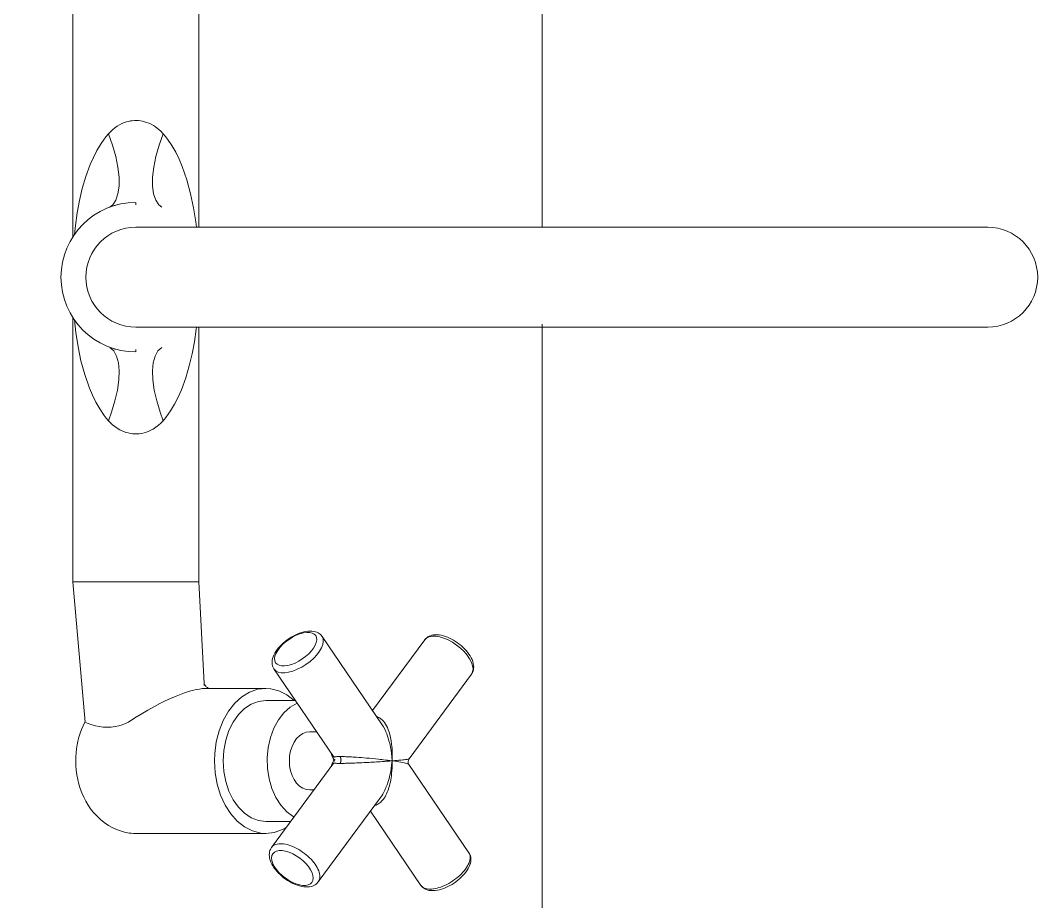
# Model space of a CAD drawing. Header units: inches. Extents: x 2 to 116, y 2 to 108.
# Drawn here: x 33.4163 to 33.6265, y 44.7375 to 44.9198 of the extents above; entities that cross this region are included whole.
import ezdxf

# ---------------------------------------------------------------- set-up
doc = ezdxf.new("R2010")
doc.units = ezdxf.units.IN
doc.header["$MEASUREMENT"] = 0
doc.layers.add('14 LOUÇAS - METAIS - BANCADAS', color=252, linetype='Continuous', lineweight=9)
doc.layers.add('PLANTA TUGS_TUES', color=7, linetype='Continuous')

# ---------------------------------------------------------------- blocks, each defined once
blk = doc.blocks.new('CUBA COZ. 02')
at = {"layer": '14 LOUÇAS - METAIS - BANCADAS', "ltscale": 3.5}
for p, q in [((-0.01033, 0.21245), (-0.01033, 0.03645)), ((0.01032, 0.03645), (0.01032, 0.21245)), ((-0.19532, 0.12042), (-0.01033, 0.12042)), ((0.00968, 0.12042), (0.19468, 0.12042)), ((0.07754, 0.105), (0.07791, 0.10527)), ((0.07791, 0.10527), (0.07829, 0.10552)), ((0.07814, 0.10491), (0.07889, 0.10542)), ((0.07829, 0.10552), (0.07868, 0.10574)), ((0.07868, 0.10574), (0.07907, 0.10592)), ((0.07889, 0.10542), (0.07964, 0.1058)), ((0.07907, 0.10592), (0.07947, 0.10607)), ((0.07947, 0.10607), (0.07987, 0.10618)), ((0.07964, 0.1058), (0.08035, 0.10604)), ((0.07987, 0.10618), (0.08026, 0.10624)), ((0.08026, 0.10624), (0.08059, 0.10626)), ((0.08035, 0.10604), (0.081, 0.10612)), ((0.08059, 0.10626), (0.0809, 0.10624)), ((0.0809, 0.10624), (0.08118, 0.1062)), ((0.081, 0.10612), (0.08158, 0.10604)), ((0.08118, 0.1062), (0.08144, 0.10612)), ((0.08144, 0.10612), (0.08171, 0.10602)), ((0.08158, 0.10604), (0.08207, 0.1058)), ((0.08171, 0.10602), (0.08195, 0.10589)), ((0.08195, 0.10589), (0.08204, 0.10583)), ((0.08204, 0.10583), (0.0821, 0.10579)), ((0.08207, 0.1058), (0.0821, 0.10579)), ((0.0821, 0.10579), (0.09958, 0.0929)), ((0.10073, 0.09288), (0.119, 0.10528)), ((0.119, 0.10528), (0.11906, 0.10532)), ((0.119, 0.10528), (0.11902, 0.10529)), ((0.11902, 0.10529), (0.11922, 0.1054)), ((0.11906, 0.10532), (0.11918, 0.10539)), ((0.11918, 0.10539), (0.11941, 0.10549)), ((0.11922, 0.1054), (0.11944, 0.10548)), ((0.11941, 0.10549), (0.11965, 0.10558)), ((0.11944, 0.10548), (0.11968, 0.10553)), ((0.11965, 0.10558), (0.1199, 0.10564)), ((0.11968, 0.10553), (0.11994, 0.10555)), ((0.1199, 0.10564), (0.12018, 0.10567)), ((0.11994, 0.10555), (0.12021, 0.10553)), ((0.12018, 0.10567), (0.12047, 0.10567)), ((0.12021, 0.10553), (0.1205, 0.10548)), ((0.12047, 0.10567), (0.12079, 0.10564)), ((0.1205, 0.10548), (0.12079, 0.1054)), ((0.12079, 0.10564), (0.12112, 0.10557)), ((0.12079, 0.1054), (0.1211, 0.10529)), ((0.1211, 0.10529), (0.12141, 0.10515)), ((0.12112, 0.10557), (0.12148, 0.10547)), ((0.12141, 0.10515), (0.12173, 0.10497)), ((0.12148, 0.10547), (0.12185, 0.10532)), ((0.12185, 0.10532), (0.12223, 0.10512)), ((0.12223, 0.10512), (0.12261, 0.1049)), ((0.07556, 0.1029), (0.07585, 0.10329)), ((0.07585, 0.10329), (0.07616, 0.10367)), ((0.07604, 0.10272), (0.07669, 0.10354)), ((0.07616, 0.10367), (0.07649, 0.10403)), ((0.07649, 0.10403), (0.07682, 0.10438)), ((0.07669, 0.10354), (0.0774, 0.10427)), ((0.07682, 0.10438), (0.07718, 0.1047)), ((0.07718, 0.1047), (0.07754, 0.105)), ((0.0774, 0.10427), (0.07814, 0.10491)), ((0.12173, 0.10497), (0.12206, 0.10477)), ((0.12206, 0.10477), (0.12238, 0.10455)), ((0.12238, 0.10455), (0.12271, 0.10429)), ((0.12261, 0.1049), (0.12299, 0.10464)), ((0.12271, 0.10429), (0.12303, 0.10401)), ((0.12299, 0.10464), (0.12335, 0.10435)), ((0.12303, 0.10401), (0.12335, 0.10371)), ((0.12335, 0.10435), (0.1237, 0.10404)), ((0.12335, 0.10371), (0.12367, 0.10339)), ((0.12367, 0.10339), (0.12397, 0.10305)), ((0.1237, 0.10404), (0.12405, 0.1037)), ((0.12397, 0.10305), (0.12427, 0.10269)), ((0.12405, 0.1037), (0.12437, 0.10335)), ((0.12437, 0.10335), (0.12469, 0.10298)), ((0.07444, 0.10088), (0.07462, 0.10129)), ((0.07462, 0.10129), (0.07467, 0.10139)), ((0.07462, 0.10011), (0.07498, 0.10096)), ((0.07467, 0.10139), (0.0748, 0.10165)), ((0.0748, 0.10165), (0.07503, 0.10207)), ((0.07498, 0.10096), (0.07546, 0.10185)), ((0.07503, 0.10207), (0.07529, 0.10249)), ((0.07529, 0.10249), (0.07556, 0.1029)), ((0.07546, 0.10185), (0.07604, 0.10272)), ((0.12427, 0.10269), (0.12455, 0.10232)), ((0.12455, 0.10232), (0.12482, 0.10193)), ((0.12469, 0.10298), (0.12498, 0.10259)), ((0.12482, 0.10193), (0.12508, 0.10153)), ((0.12498, 0.10259), (0.12526, 0.10219)), ((0.12508, 0.10153), (0.12532, 0.10113)), ((0.12526, 0.10219), (0.12553, 0.10178)), ((0.12532, 0.10113), (0.12554, 0.10072)), ((0.12553, 0.10178), (0.12577, 0.10136)), ((0.12577, 0.10136), (0.12599, 0.10093)), ((0.12599, 0.10093), (0.12619, 0.1005)), ((0.07393, 0.0987), (0.07397, 0.09912)), ((0.07397, 0.09912), (0.07404, 0.09955)), ((0.07404, 0.09955), (0.07414, 0.09999)), ((0.07414, 0.09999), (0.07428, 0.10043)), ((0.07423, 0.09842), (0.07436, 0.09924)), ((0.07428, 0.10043), (0.07444, 0.10088)), ((0.07436, 0.09924), (0.07462, 0.10011)), ((0.12554, 0.10072), (0.12574, 0.10031)), ((0.12574, 0.10031), (0.12592, 0.0999)), ((0.12592, 0.0999), (0.12608, 0.09949)), ((0.12608, 0.09949), (0.12621, 0.09909)), ((0.12619, 0.1005), (0.12637, 0.10006)), ((0.12621, 0.09909), (0.12632, 0.0987)), ((0.12637, 0.10006), (0.12652, 0.09963)), ((0.12652, 0.09963), (0.12664, 0.09919)), ((0.12664, 0.09919), (0.12674, 0.09875)), ((0.07394, 0.09831), (0.07393, 0.0987)), ((0.07397, 0.09794), (0.07394, 0.09831)), ((0.07403, 0.09761), (0.07397, 0.09794)), ((0.07412, 0.09731), (0.07403, 0.09761)), ((0.07424, 0.09703), (0.07412, 0.09731)), ((0.07422, 0.09768), (0.07423, 0.09842)), ((0.07435, 0.09704), (0.07422, 0.09768)), ((0.07437, 0.09679), (0.07424, 0.09703)), ((0.07461, 0.09651), (0.07435, 0.09704)), ((0.07453, 0.09657), (0.07437, 0.09679)), ((0.12632, 0.0987), (0.12641, 0.09831)), ((0.12641, 0.09831), (0.12647, 0.09794)), ((0.12647, 0.09794), (0.12651, 0.09758)), ((0.12651, 0.09692), (0.12647, 0.09661)), ((0.12651, 0.09758), (0.12652, 0.09724)), ((0.12652, 0.09724), (0.12651, 0.09692)), ((0.1267, 0.09675), (0.1266, 0.09645)), ((0.12678, 0.09708), (0.1267, 0.09675)), ((0.12674, 0.09875), (0.1268, 0.09832)), ((0.12682, 0.09747), (0.12678, 0.09708)), ((0.1268, 0.09832), (0.12683, 0.09789)), ((0.12683, 0.09789), (0.12682, 0.09747)), ((0.0747, 0.09637), (0.07453, 0.09657)), ((0.07498, 0.09613), (0.07461, 0.09651)), ((0.0749, 0.09619), (0.0747, 0.09637)), ((0.07498, 0.09613), (0.0749, 0.09619)), ((0.08961, 0.08534), (0.07498, 0.09613)), ((0.12574, 0.09535), (0.11039, 0.08493)), ((0.1259, 0.09548), (0.12574, 0.09535)), ((0.12579, 0.09539), (0.12574, 0.09535)), ((0.126, 0.09555), (0.12579, 0.09539)), ((0.12606, 0.09565), (0.1259, 0.09548)), ((0.12619, 0.09575), (0.126, 0.09555)), ((0.1262, 0.09585), (0.12606, 0.09565)), ((0.12634, 0.09596), (0.12619, 0.09575)), ((0.12632, 0.09608), (0.1262, 0.09585)), ((0.12641, 0.09633), (0.12632, 0.09608)), ((0.12648, 0.09619), (0.12634, 0.09596)), ((0.12647, 0.09661), (0.12641, 0.09633)), ((0.1266, 0.09645), (0.12648, 0.09619)), ((0.09958, 0.0929), (0.0996, 0.09286)), ((0.0996, 0.09286), (0.09963, 0.09277)), ((0.09963, 0.09277), (0.09966, 0.09262)), ((0.09966, 0.09262), (0.09968, 0.09249)), ((0.09968, 0.09249), (0.09971, 0.09233)), ((0.10058, 0.09258), (0.10053, 0.0924)), ((0.10062, 0.0927), (0.10058, 0.09258)), ((0.10066, 0.09279), (0.10062, 0.0927)), ((0.1007, 0.09285), (0.10066, 0.09279)), ((0.10073, 0.09288), (0.1007, 0.09285)), ((0.09971, 0.09233), (0.09973, 0.09214)), ((0.09973, 0.09214), (0.09976, 0.09191)), ((0.09976, 0.09191), (0.0998, 0.09161)), ((0.0998, 0.09161), (0.09984, 0.09124)), ((0.09984, 0.09124), (0.09988, 0.09081)), ((0.09988, 0.09081), (0.09991, 0.09045)), ((0.09991, 0.09045), (0.09995, 0.08998)), ((0.10016, 0.09045), (0.10009, 0.08998)), ((0.10021, 0.09078), (0.10016, 0.09045)), ((0.10028, 0.09121), (0.10021, 0.09078)), ((0.10035, 0.09157), (0.10028, 0.09121)), ((0.10041, 0.09187), (0.10035, 0.09157)), ((0.10047, 0.09216), (0.10041, 0.09187)), ((0.10053, 0.0924), (0.10047, 0.09216)), ((0.09312, 0.08842), (0.09273, 0.08823)), ((0.09355, 0.0886), (0.09312, 0.08842)), ((0.09403, 0.08877), (0.09355, 0.0886)), ((0.09402, 0.08812), (0.09442, 0.08829)), ((0.09457, 0.08893), (0.09403, 0.08877)), ((0.09442, 0.08829), (0.09486, 0.08845)), ((0.09517, 0.08908), (0.09457, 0.08893)), ((0.09486, 0.08845), (0.09532, 0.08861)), ((0.09582, 0.0892), (0.09517, 0.08908)), ((0.09532, 0.08861), (0.09582, 0.08875)), ((0.09652, 0.0893), (0.09582, 0.0892)), ((0.09582, 0.08875), (0.09643, 0.08891)), ((0.09643, 0.08891), (0.09711, 0.08905)), ((0.09696, 0.08935), (0.09652, 0.0893)), ((0.09744, 0.08939), (0.09696, 0.08935)), ((0.09711, 0.08905), (0.09785, 0.08918)), ((0.09796, 0.08942), (0.09744, 0.08939)), ((0.09785, 0.08918), (0.09843, 0.08926)), ((0.09841, 0.08943), (0.09796, 0.08942)), ((0.09885, 0.08943), (0.09841, 0.08943)), ((0.09843, 0.08926), (0.09914, 0.08933)), ((0.09938, 0.08941), (0.09885, 0.08943)), ((0.09914, 0.08933), (0.1, 0.08938)), ((0.1, 0.08938), (0.09938, 0.08941)), ((0.09988, 0.08846), (0.09983, 0.08803)), ((0.09994, 0.08891), (0.09988, 0.08846)), ((0.1, 0.08938), (0.09994, 0.08891)), ((0.09995, 0.08998), (0.1, 0.08938)), ((0.10009, 0.08998), (0.1, 0.08938)), ((0.10076, 0.0894), (0.1, 0.08938)), ((0.1009, 0.0893), (0.1, 0.08938)), ((0.10004, 0.08883), (0.1, 0.08938)), ((0.10008, 0.08831), (0.10004, 0.08883)), ((0.10011, 0.08782), (0.10008, 0.08831)), ((0.10144, 0.08938), (0.10076, 0.0894)), ((0.10163, 0.0892), (0.1009, 0.0893)), ((0.10206, 0.08935), (0.10144, 0.08938)), ((0.10219, 0.08911), (0.10163, 0.0892)), ((0.1026, 0.08931), (0.10206, 0.08935)), ((0.10295, 0.08895), (0.10219, 0.08911)), ((0.10308, 0.08926), (0.1026, 0.08931)), ((0.10364, 0.08878), (0.10295, 0.08895)), ((0.10349, 0.0892), (0.10308, 0.08926)), ((0.10394, 0.08913), (0.10349, 0.0892)), ((0.10426, 0.0886), (0.10364, 0.08878)), ((0.10437, 0.08905), (0.10394, 0.08913)), ((0.10492, 0.08838), (0.10426, 0.0886)), ((0.10477, 0.08896), (0.10437, 0.08905)), ((0.10516, 0.08886), (0.10477, 0.08896)), ((0.10553, 0.08814), (0.10492, 0.08838)), ((0.10552, 0.08875), (0.10516, 0.08886)), ((0.10586, 0.08864), (0.10552, 0.08875)), ((0.10618, 0.08853), (0.10586, 0.08864)), ((0.10647, 0.08841), (0.10618, 0.08853)), ((0.10681, 0.08826), (0.10647, 0.08841)), ((0.07426, 0.07493), (0.09254, 0.08732)), ((0.09092, 0.08638), (0.09087, 0.08619)), ((0.091, 0.08658), (0.09092, 0.08638)), ((0.0911, 0.08678), (0.091, 0.08658)), ((0.09122, 0.08698), (0.0911, 0.08678)), ((0.09137, 0.08717), (0.09122, 0.08698)), ((0.09154, 0.08736), (0.09137, 0.08717)), ((0.09178, 0.08759), (0.09154, 0.08736)), ((0.09206, 0.08781), (0.09178, 0.08759)), ((0.09238, 0.08803), (0.09206, 0.08781)), ((0.09273, 0.08823), (0.09238, 0.08803)), ((0.09254, 0.08732), (0.09297, 0.0876)), ((0.09297, 0.0876), (0.09347, 0.08787)), ((0.09347, 0.08787), (0.09402, 0.08812)), ((0.09966, 0.08661), (0.09959, 0.08596)), ((0.09969, 0.08691), (0.09966, 0.08661)), ((0.09973, 0.08725), (0.09969, 0.08691)), ((0.09978, 0.08762), (0.09973, 0.08725)), ((0.09983, 0.08803), (0.09978, 0.08762)), ((0.10014, 0.08737), (0.10011, 0.08782)), ((0.10017, 0.08696), (0.10014, 0.08737)), ((0.1002, 0.0866), (0.10017, 0.08696)), ((0.10022, 0.08619), (0.1002, 0.0866)), ((0.10024, 0.08579), (0.10022, 0.08619)), ((0.10608, 0.0879), (0.10553, 0.08814)), ((0.10649, 0.08769), (0.10608, 0.0879)), ((0.10687, 0.08747), (0.10649, 0.08769)), ((0.10712, 0.08811), (0.10681, 0.08826)), ((0.10722, 0.08725), (0.10687, 0.08747)), ((0.10741, 0.08795), (0.10712, 0.08811)), ((0.10754, 0.08703), (0.10722, 0.08725)), ((0.10768, 0.08778), (0.10741, 0.08795)), ((0.10754, 0.08703), (0.12502, 0.07415)), ((0.10793, 0.0876), (0.10768, 0.08778)), ((0.10815, 0.08743), (0.10793, 0.0876)), ((0.10836, 0.08724), (0.10815, 0.08743)), ((0.10854, 0.08706), (0.10836, 0.08724)), ((0.1087, 0.08687), (0.10854, 0.08706)), ((0.10883, 0.08668), (0.1087, 0.08687)), ((0.10895, 0.08648), (0.10883, 0.08668)), ((0.10904, 0.08629), (0.10895, 0.08648)), ((0.10912, 0.08609), (0.10904, 0.08629)), ((0.09942, 0.08414), (0.09937, 0.08359)), ((0.09947, 0.08472), (0.09942, 0.08414)), ((0.09953, 0.08533), (0.09947, 0.08472)), ((0.09959, 0.08596), (0.09953, 0.08533)), ((0.10027, 0.08539), (0.10024, 0.08579)), ((0.10029, 0.08501), (0.10027, 0.08539)), ((0.10031, 0.08463), (0.10029, 0.08501)), ((0.10033, 0.08427), (0.10031, 0.08463)), ((0.10035, 0.08392), (0.10033, 0.08427)), ((0.10917, 0.0859), (0.10912, 0.08609)), ((0.10918, 0.08583), (0.10917, 0.0859)), ((0.09925, 0.08206), (0.09923, 0.08171)), ((0.09929, 0.08256), (0.09925, 0.08206)), ((0.09933, 0.08307), (0.09929, 0.08256)), ((0.09937, 0.08359), (0.09933, 0.08307)), ((0.10036, 0.08358), (0.10035, 0.08392)), ((0.10038, 0.08318), (0.10036, 0.08358)), ((0.1004, 0.08279), (0.10038, 0.08318)), ((0.10041, 0.08241), (0.1004, 0.08279)), ((0.10043, 0.08205), (0.10041, 0.08241)), ((0.10044, 0.08169), (0.10043, 0.08205)), ((0.09914, 0.0801), (0.09913, 0.07982)), ((0.09915, 0.0804), (0.09914, 0.0801)), ((0.09917, 0.0807), (0.09915, 0.0804)), ((0.09919, 0.08103), (0.09917, 0.0807)), ((0.09921, 0.08136), (0.09919, 0.08103)), ((0.09923, 0.08171), (0.09921, 0.08136)), ((0.10045, 0.08134), (0.10044, 0.08169)), ((0.10047, 0.08101), (0.10045, 0.08134)), ((0.10048, 0.08068), (0.10047, 0.08101)), ((0.10049, 0.08038), (0.10048, 0.08068)), ((0.10049, 0.08008), (0.10049, 0.08038)), ((0.1005, 0.0798), (0.10049, 0.08008)), ((0.09911, 0.07931), (0.0991, 0.07907)), ((0.0991, 0.07907), (0.0991, 0.07885)), ((0.0991, 0.07885), (0.0991, 0.07865)), ((0.09915, 0.07868), (0.0991, 0.07865)), ((0.0991, 0.07865), (0.0991, 0.07846)), ((0.0991, 0.07846), (0.09911, 0.07828)), ((0.09912, 0.07956), (0.09911, 0.07931)), ((0.09911, 0.07828), (0.09911, 0.07812)), ((0.09911, 0.07812), (0.09912, 0.07797)), ((0.09913, 0.07982), (0.09912, 0.07956)), ((0.09912, 0.07797), (0.09913, 0.07784)), ((0.09913, 0.07784), (0.09914, 0.07772)), ((0.09921, 0.07871), (0.09915, 0.07868)), ((0.09927, 0.07874), (0.09921, 0.07871)), ((0.09934, 0.07877), (0.09927, 0.07874)), ((0.09941, 0.07879), (0.09934, 0.07877)), ((0.09948, 0.07881), (0.09941, 0.07879)), ((0.09956, 0.07883), (0.09948, 0.07881)), ((0.09964, 0.07884), (0.09956, 0.07883)), ((0.09972, 0.07884), (0.09964, 0.07884)), ((0.0998, 0.07885), (0.09972, 0.07884)), ((0.09988, 0.07884), (0.0998, 0.07885)), ((0.09996, 0.07884), (0.09988, 0.07884)), ((0.10004, 0.07882), (0.09996, 0.07884)), ((0.10011, 0.07881), (0.10004, 0.07882)), ((0.10018, 0.07879), (0.10011, 0.07881)), ((0.10025, 0.07877), (0.10018, 0.07879)), ((0.10031, 0.07874), (0.10025, 0.07877)), ((0.10037, 0.07872), (0.10031, 0.07874)), ((0.10042, 0.07869), (0.10037, 0.07872)), ((0.10047, 0.07866), (0.10042, 0.07869)), ((0.10052, 0.07863), (0.10047, 0.07866)), ((0.10049, 0.0777), (0.1005, 0.07782)), ((0.10051, 0.07954), (0.1005, 0.0798)), ((0.1005, 0.07782), (0.10051, 0.07795)), ((0.10051, 0.07929), (0.10051, 0.07954)), ((0.10052, 0.07905), (0.10051, 0.07929)), ((0.10051, 0.07826), (0.10052, 0.07844)), ((0.10051, 0.0781), (0.10051, 0.07826)), ((0.10051, 0.07795), (0.10051, 0.0781)), ((0.10052, 0.07883), (0.10052, 0.07905)), ((0.10052, 0.07863), (0.10052, 0.07883)), ((0.10052, 0.07844), (0.10052, 0.07863)), ((0.09927, 0.0774), (0.081, 0.065)), ((0.09839, 0.07679), (0.0987, 0.07688)), ((0.0987, 0.07688), (0.09908, 0.07701)), ((0.09908, 0.07701), (0.09948, 0.07719)), ((0.09914, 0.07772), (0.09915, 0.07762)), ((0.09915, 0.07762), (0.09917, 0.07754)), ((0.09917, 0.07754), (0.09919, 0.07747)), ((0.09919, 0.07747), (0.09921, 0.07742)), ((0.09921, 0.07742), (0.09923, 0.0774)), ((0.09923, 0.0774), (0.09925, 0.07739)), ((0.09925, 0.07739), (0.09927, 0.07739)), ((0.09927, 0.07739), (0.09927, 0.07739)), ((0.09948, 0.07719), (0.09988, 0.0774)), ((0.09967, 0.07756), (0.0997, 0.07754)), ((0.0997, 0.07754), (0.09973, 0.07752)), ((0.09973, 0.07752), (0.09977, 0.07749)), ((0.09977, 0.07749), (0.09981, 0.07746)), ((0.09981, 0.07746), (0.09984, 0.07743)), ((0.09984, 0.07743), (0.09988, 0.0774)), ((0.09988, 0.0774), (0.09991, 0.07743)), ((0.1, 0.07732), (0.09988, 0.0774)), ((0.09991, 0.07743), (0.09995, 0.07746)), ((0.09995, 0.07746), (0.09998, 0.07749)), ((0.09998, 0.07749), (0.10002, 0.07751)), ((0.1, 0.07732), (0.10039, 0.07712)), ((0.10002, 0.07751), (0.10005, 0.07754)), ((0.10005, 0.07754), (0.10006, 0.07754)), ((0.10039, 0.07712), (0.10077, 0.07695)), ((0.10042, 0.07737), (0.10043, 0.07737)), ((0.1179, 0.06449), (0.10042, 0.07737)), ((0.10043, 0.07737), (0.10044, 0.07738)), ((0.10044, 0.07738), (0.10046, 0.07741)), ((0.10046, 0.07741), (0.10047, 0.07745)), ((0.10047, 0.07745), (0.10048, 0.07752)), ((0.10048, 0.07752), (0.10049, 0.0776)), ((0.10049, 0.0776), (0.10049, 0.0777)), ((0.10077, 0.07695), (0.10114, 0.07681)), ((0.10114, 0.07681), (0.1012, 0.0768)), ((0.07331, 0.07356), (0.07341, 0.07385)), ((0.07341, 0.07385), (0.07353, 0.07411)), ((0.07353, 0.07411), (0.07367, 0.07434)), ((0.07367, 0.07434), (0.07383, 0.07454)), ((0.07379, 0.07331), (0.0741, 0.07361)), ((0.07383, 0.07454), (0.07402, 0.07474)), ((0.07402, 0.07474), (0.07421, 0.07489)), ((0.0741, 0.07361), (0.0745, 0.07379)), ((0.07421, 0.07489), (0.07426, 0.07493)), ((0.07474, 0.07514), (0.07426, 0.07493)), ((0.07426, 0.07493), (0.07426, 0.07493)), ((0.0745, 0.07379), (0.07496, 0.07383)), ((0.0753, 0.07519), (0.07474, 0.07514)), ((0.07496, 0.07383), (0.07549, 0.07374)), ((0.07593, 0.07509), (0.0753, 0.07519)), ((0.07549, 0.07374), (0.07606, 0.07353)), ((0.07661, 0.07483), (0.07593, 0.07509)), ((0.07733, 0.07442), (0.07661, 0.07483)), ((0.07805, 0.07387), (0.07733, 0.07442)), ((0.07876, 0.07321), (0.07805, 0.07387)), ((0.094, 0.07241), (0.094, 0.07382)), ((0.1217, 0.07372), (0.12136, 0.07349)), ((0.12204, 0.07392), (0.1217, 0.07372)), ((0.12238, 0.07409), (0.12204, 0.07392)), ((0.12271, 0.07423), (0.12238, 0.07409)), ((0.12303, 0.07434), (0.12271, 0.07423)), ((0.12334, 0.07442), (0.12303, 0.07434)), ((0.12364, 0.07446), (0.12334, 0.07442)), ((0.12393, 0.07448), (0.12364, 0.07446)), ((0.1242, 0.07446), (0.12393, 0.07448)), ((0.12445, 0.07442), (0.1242, 0.07446)), ((0.12469, 0.07434), (0.12445, 0.07442)), ((0.12491, 0.07423), (0.12469, 0.07434)), ((0.12502, 0.07415), (0.12491, 0.07423)), ((0.12502, 0.07415), (0.1251, 0.07409)), ((0.1251, 0.07409), (0.1253, 0.07391)), ((0.1253, 0.07391), (0.12547, 0.07371)), ((0.12547, 0.07371), (0.12563, 0.07349)), ((0.07317, 0.07242), (0.07318, 0.07284)), ((0.0732, 0.072), (0.07317, 0.07242)), ((0.07318, 0.07284), (0.07323, 0.07324)), ((0.07326, 0.07156), (0.0732, 0.072)), ((0.07323, 0.07324), (0.07331, 0.07356)), ((0.07335, 0.07113), (0.07326, 0.07156)), ((0.07346, 0.07237), (0.07358, 0.07289)), ((0.07346, 0.07176), (0.07346, 0.07237)), ((0.07355, 0.07108), (0.07346, 0.07176)), ((0.07358, 0.07289), (0.07379, 0.07331)), ((0.07606, 0.07353), (0.07666, 0.07319)), ((0.07666, 0.07319), (0.07726, 0.07273)), ((0.07726, 0.07273), (0.07785, 0.07218)), ((0.07785, 0.07218), (0.07842, 0.07154)), ((0.07842, 0.07154), (0.07893, 0.07085)), ((0.07944, 0.07245), (0.07876, 0.07321)), ((0.08006, 0.07161), (0.07944, 0.07245)), ((0.08061, 0.07072), (0.08006, 0.07161)), ((0.09409, 0.07167), (0.094, 0.07241)), ((0.09436, 0.07096), (0.09409, 0.07167)), ((0.10591, 0.07167), (0.10564, 0.07096)), ((0.106, 0.07241), (0.10591, 0.07167)), ((0.106, 0.07326), (0.106, 0.07241)), ((0.11941, 0.07166), (0.11912, 0.07129)), ((0.11971, 0.07202), (0.11941, 0.07166)), ((0.12003, 0.07235), (0.11971, 0.07202)), ((0.12035, 0.07267), (0.12003, 0.07235)), ((0.12069, 0.07297), (0.12035, 0.07267)), ((0.12065, 0.071), (0.12124, 0.07161)), ((0.12102, 0.07324), (0.12069, 0.07297)), ((0.12136, 0.07349), (0.12102, 0.07324)), ((0.12124, 0.07161), (0.12186, 0.07213)), ((0.12186, 0.07213), (0.12249, 0.07256)), ((0.12249, 0.07256), (0.12311, 0.07287)), ((0.12311, 0.07287), (0.1237, 0.07305)), ((0.1237, 0.07305), (0.12424, 0.07311)), ((0.12424, 0.07311), (0.12472, 0.07304)), ((0.12472, 0.07304), (0.12512, 0.07283)), ((0.12512, 0.07283), (0.12543, 0.07251)), ((0.12543, 0.07251), (0.12564, 0.07207)), ((0.12563, 0.07349), (0.12576, 0.07324)), ((0.12564, 0.07207), (0.12575, 0.07154)), ((0.12575, 0.07154), (0.12575, 0.07092)), ((0.12576, 0.07324), (0.12588, 0.07297)), ((0.12588, 0.07297), (0.12597, 0.07267)), ((0.12597, 0.07267), (0.12603, 0.07233)), ((0.12603, 0.07233), (0.12606, 0.07197)), ((0.12607, 0.07157), (0.12603, 0.07116)), ((0.12606, 0.07197), (0.12607, 0.07157)), ((0.07347, 0.07069), (0.07335, 0.07113)), ((0.07362, 0.07025), (0.07347, 0.07069)), ((0.07375, 0.07035), (0.07355, 0.07108)), ((0.07379, 0.06982), (0.07362, 0.07025)), ((0.07404, 0.0696), (0.07375, 0.07035)), ((0.07399, 0.06938), (0.07379, 0.06982)), ((0.07421, 0.06896), (0.07399, 0.06938)), ((0.07443, 0.06884), (0.07404, 0.0696)), ((0.07893, 0.07085), (0.07939, 0.07011)), ((0.07939, 0.07011), (0.07977, 0.06935)), ((0.08107, 0.06981), (0.08061, 0.07072)), ((0.08142, 0.06891), (0.08107, 0.06981)), ((0.0875, 0.06332), (0.0875, 0.06941)), ((0.08806, 0.06979), (0.08889, 0.06836)), ((0.0948, 0.07029), (0.09436, 0.07096)), ((0.0954, 0.06968), (0.0948, 0.07029)), ((0.09614, 0.06916), (0.0954, 0.06968)), ((0.1046, 0.06968), (0.10386, 0.06916)), ((0.1052, 0.07029), (0.1046, 0.06968)), ((0.10564, 0.07096), (0.1052, 0.07029)), ((0.11811, 0.06972), (0.1179, 0.06932)), ((0.11833, 0.07013), (0.11811, 0.06972)), ((0.11858, 0.07052), (0.11833, 0.07013)), ((0.11884, 0.07091), (0.11858, 0.07052)), ((0.11912, 0.07129), (0.11884, 0.07091)), ((0.11921, 0.06886), (0.11962, 0.0696)), ((0.11962, 0.0696), (0.1201, 0.07032)), ((0.1201, 0.07032), (0.12065, 0.071)), ((0.12542, 0.06951), (0.1251, 0.06876)), ((0.12556, 0.0694), (0.12538, 0.06899)), ((0.12563, 0.07024), (0.12542, 0.06951)), ((0.12572, 0.06984), (0.12556, 0.0694)), ((0.12575, 0.07092), (0.12563, 0.07024)), ((0.12586, 0.07029), (0.12572, 0.06984)), ((0.12596, 0.07073), (0.12586, 0.07029)), ((0.12603, 0.07116), (0.12596, 0.07073)), ((0.07445, 0.06853), (0.07421, 0.06896)), ((0.07488, 0.0681), (0.07443, 0.06884)), ((0.07471, 0.06812), (0.07445, 0.06853)), ((0.07499, 0.06772), (0.07471, 0.06812)), ((0.0754, 0.0674), (0.07488, 0.0681)), ((0.07529, 0.06733), (0.07499, 0.06772)), ((0.0756, 0.06696), (0.07529, 0.06733)), ((0.07597, 0.06677), (0.0754, 0.0674)), ((0.07977, 0.06935), (0.08007, 0.06859)), ((0.08007, 0.06859), (0.08026, 0.06787)), ((0.08026, 0.06787), (0.08036, 0.06719)), ((0.08166, 0.06803), (0.08142, 0.06891)), ((0.08177, 0.06722), (0.08166, 0.06803)), ((0.08631, 0.06766), (0.0855, 0.06603)), ((0.08749, 0.06918), (0.08631, 0.06766)), ((0.08889, 0.06836), (0.09005, 0.06706)), ((0.097, 0.06874), (0.09614, 0.06916)), ((0.09795, 0.06842), (0.097, 0.06874)), ((0.09896, 0.06823), (0.09795, 0.06842)), ((0.1, 0.06817), (0.09896, 0.06823)), ((0.10104, 0.06823), (0.1, 0.06817)), ((0.10205, 0.06842), (0.10104, 0.06823)), ((0.103, 0.06874), (0.10205, 0.06842)), ((0.10386, 0.06916), (0.103, 0.06874)), ((0.10918, 0.06641), (0.11051, 0.06763)), ((0.11051, 0.06763), (0.11153, 0.06899)), ((0.11153, 0.06899), (0.11161, 0.06913)), ((0.1125, 0.06847), (0.1125, 0.06332)), ((0.11421, 0.06673), (0.11376, 0.06754)), ((0.11723, 0.06735), (0.11717, 0.06698)), ((0.11731, 0.06773), (0.11723, 0.06735)), ((0.11742, 0.06812), (0.11731, 0.06773)), ((0.11756, 0.06851), (0.11742, 0.06812)), ((0.11772, 0.06892), (0.11756, 0.06851)), ((0.1179, 0.06932), (0.11772, 0.06892)), ((0.11856, 0.0667), (0.11867, 0.06738)), ((0.11867, 0.06738), (0.11889, 0.06811)), ((0.11889, 0.06811), (0.11921, 0.06886)), ((0.12421, 0.0673), (0.12366, 0.06662)), ((0.12444, 0.06738), (0.12415, 0.06698)), ((0.12469, 0.06802), (0.12421, 0.0673)), ((0.12471, 0.06778), (0.12444, 0.06738)), ((0.1251, 0.06876), (0.12469, 0.06802)), ((0.12497, 0.0682), (0.12471, 0.06778)), ((0.1252, 0.06863), (0.12497, 0.0682)), ((0.12533, 0.06889), (0.1252, 0.06863)), ((0.12538, 0.06899), (0.12533, 0.06889)), ((0.07592, 0.06661), (0.0756, 0.06696)), ((0.07626, 0.06627), (0.07592, 0.06661)), ((0.07656, 0.06621), (0.07597, 0.06677)), ((0.07662, 0.06595), (0.07626, 0.06627)), ((0.07716, 0.06576), (0.07656, 0.06621)), ((0.07698, 0.06566), (0.07662, 0.06595)), ((0.07735, 0.0654), (0.07698, 0.06566)), ((0.07776, 0.06542), (0.07716, 0.06576)), ((0.07773, 0.06517), (0.07735, 0.0654)), ((0.07811, 0.06498), (0.07773, 0.06517)), ((0.07833, 0.0652), (0.07776, 0.06542)), ((0.07885, 0.06511), (0.07833, 0.0652)), ((0.07932, 0.06516), (0.07885, 0.06511)), ((0.07972, 0.06534), (0.07932, 0.06516)), ((0.08002, 0.06564), (0.07972, 0.06534)), ((0.08024, 0.06605), (0.08002, 0.06564)), ((0.08035, 0.06658), (0.08024, 0.06605)), ((0.08036, 0.06719), (0.08035, 0.06658)), ((0.081, 0.065), (0.08137, 0.06536)), ((0.08137, 0.06536), (0.08163, 0.06586)), ((0.08163, 0.06586), (0.08176, 0.06649)), ((0.08176, 0.06649), (0.08177, 0.06722)), ((0.0855, 0.06603), (0.08507, 0.06432)), ((0.09005, 0.06706), (0.09151, 0.06592)), ((0.09151, 0.06592), (0.09324, 0.06498)), ((0.10572, 0.06455), (0.10757, 0.06537)), ((0.10757, 0.06537), (0.10918, 0.06641)), ((0.1148, 0.06505), (0.11421, 0.06673)), ((0.11714, 0.06662), (0.11713, 0.06629)), ((0.11713, 0.06629), (0.11715, 0.06597)), ((0.11717, 0.06698), (0.11714, 0.06662)), ((0.11715, 0.06597), (0.1172, 0.06567)), ((0.1172, 0.06567), (0.11728, 0.0654)), ((0.11728, 0.0654), (0.11738, 0.06515)), ((0.11856, 0.06608), (0.11856, 0.0667)), ((0.11866, 0.06555), (0.11856, 0.06608)), ((0.11888, 0.06511), (0.11866, 0.06555)), ((0.12245, 0.06549), (0.12182, 0.06506)), ((0.12246, 0.06528), (0.12209, 0.065)), ((0.12307, 0.06601), (0.12245, 0.06549)), ((0.12282, 0.06558), (0.12246, 0.06528)), ((0.12318, 0.0659), (0.12282, 0.06558)), ((0.12366, 0.06662), (0.12307, 0.06601)), ((0.12351, 0.06624), (0.12318, 0.0659)), ((0.12384, 0.06661), (0.12351, 0.06624)), ((0.12415, 0.06698), (0.12384, 0.06661)), ((0.07849, 0.06482), (0.07811, 0.06498)), ((0.07885, 0.06471), (0.07849, 0.06482)), ((0.07918, 0.06464), (0.07885, 0.06471)), ((0.0795, 0.06461), (0.07918, 0.06464)), ((0.0798, 0.06461), (0.0795, 0.06461)), ((0.08007, 0.06463), (0.0798, 0.06461)), ((0.08033, 0.06469), (0.08007, 0.06463)), ((0.08057, 0.06477), (0.08033, 0.06469)), ((0.0808, 0.06488), (0.08057, 0.06477)), ((0.081, 0.065), (0.0808, 0.06488)), ((0.08507, 0.06432), (0.085, 0.06332)), ((0.085, 0.06332), (0.0852, 0.0616)), ((0.085, 0.05118), (0.085, 0.06332)), ((0.08769, 0.06179), (0.0875, 0.06332)), ((0.09324, 0.06498), (0.09517, 0.06426)), ((0.09517, 0.06426), (0.09724, 0.06379)), ((0.09724, 0.06379), (0.0994, 0.06358)), ((0.0994, 0.06358), (0.10158, 0.06364)), ((0.10158, 0.06364), (0.10371, 0.06397)), ((0.10371, 0.06397), (0.10572, 0.06455)), ((0.1125, 0.06332), (0.11231, 0.06179)), ((0.115, 0.06332), (0.1148, 0.06505)), ((0.11492, 0.06226), (0.115, 0.06332)), ((0.115, 0.06332), (0.115, 0.03645)), ((0.11738, 0.06515), (0.1175, 0.06492)), ((0.1175, 0.06492), (0.11765, 0.06472)), ((0.11765, 0.06472), (0.11782, 0.06455)), ((0.11782, 0.06455), (0.1179, 0.06449)), ((0.11805, 0.06439), (0.1179, 0.06449)), ((0.11829, 0.06426), (0.11805, 0.06439)), ((0.11856, 0.06415), (0.11829, 0.06426)), ((0.11882, 0.06408), (0.11856, 0.06415)), ((0.1191, 0.06404), (0.11882, 0.06408)), ((0.11919, 0.06478), (0.11888, 0.06511)), ((0.11941, 0.06402), (0.1191, 0.06404)), ((0.11959, 0.06458), (0.11919, 0.06478)), ((0.11974, 0.06404), (0.11941, 0.06402)), ((0.12007, 0.06451), (0.11959, 0.06458)), ((0.12013, 0.0641), (0.11974, 0.06404)), ((0.12061, 0.06457), (0.12007, 0.06451)), ((0.12053, 0.06421), (0.12013, 0.0641)), ((0.12093, 0.06435), (0.12053, 0.06421)), ((0.1212, 0.06475), (0.12061, 0.06457)), ((0.12132, 0.06454), (0.12093, 0.06435)), ((0.12182, 0.06506), (0.1212, 0.06475)), ((0.12171, 0.06476), (0.12132, 0.06454)), ((0.12209, 0.065), (0.12171, 0.06476)), ((0.0852, 0.0616), (0.08579, 0.05992)), ((0.08825, 0.0603), (0.08769, 0.06179)), ((0.11231, 0.06179), (0.11175, 0.0603)), ((0.11448, 0.06056), (0.11492, 0.06226)), ((0.08579, 0.05992), (0.08677, 0.05833)), ((0.08917, 0.0589), (0.08825, 0.0603)), ((0.09042, 0.05764), (0.08917, 0.0589)), ((0.11083, 0.0589), (0.10958, 0.05764)), ((0.11175, 0.0603), (0.11083, 0.0589)), ((0.11246, 0.05742), (0.11365, 0.05893)), ((0.11365, 0.05893), (0.11448, 0.06056)), ((0.08677, 0.05833), (0.08809, 0.05688)), ((0.08809, 0.05688), (0.08973, 0.05559)), ((0.09197, 0.05655), (0.09042, 0.05764)), ((0.10958, 0.05764), (0.10803, 0.05655)), ((0.11093, 0.05606), (0.11246, 0.05742)), ((0.08973, 0.05559), (0.09165, 0.05451)), ((0.09375, 0.05567), (0.09197, 0.05655)), ((0.09572, 0.05502), (0.09375, 0.05567)), ((0.09783, 0.05462), (0.09572, 0.05502)), ((0.10428, 0.05502), (0.10217, 0.05462)), ((0.10625, 0.05567), (0.10428, 0.05502)), ((0.10803, 0.05655), (0.10625, 0.05567)), ((0.10706, 0.05397), (0.10912, 0.0549)), ((0.10912, 0.0549), (0.11093, 0.05606)), ((0.09165, 0.05451), (0.09378, 0.05367)), ((0.09378, 0.05367), (0.09609, 0.05308)), ((0.09609, 0.05308), (0.09849, 0.05277)), ((0.1, 0.05448), (0.09783, 0.05462)), ((0.09849, 0.05277), (0.1, 0.05272)), ((0.10217, 0.05462), (0.1, 0.05448)), ((0.1, 0.05272), (0.10244, 0.05286)), ((0.10244, 0.05286), (0.10481, 0.05328)), ((0.10481, 0.05328), (0.10706, 0.05397)), ((0.063, 0.04945), (0.08399, 0.05055)), ((0.08417, 0.05056), (0.08394, 0.05055)), ((0.08394, 0.05054), (0.08396, 0.05054)), ((0.08396, 0.05054), (0.08402, 0.05056)), ((0.08399, 0.05055), (0.08418, 0.05056)), ((0.08402, 0.05056), (0.0841, 0.0506)), ((0.0841, 0.0506), (0.08419, 0.05065)), ((0.08417, 0.05056), (0.08422, 0.05057)), ((0.08419, 0.05065), (0.0843, 0.05072)), ((0.08422, 0.05057), (0.08427, 0.05057)), ((0.08427, 0.05057), (0.08431, 0.05057)), ((0.0843, 0.05072), (0.08443, 0.05081)), ((0.08431, 0.05057), (0.08435, 0.05058)), ((0.08435, 0.05058), (0.08437, 0.05058)), ((0.08437, 0.05058), (0.08438, 0.05058)), ((0.08438, 0.05058), (0.0844, 0.05059)), ((0.0844, 0.05059), (0.08441, 0.05059)), ((0.08441, 0.05059), (0.08442, 0.05059)), ((0.08442, 0.05059), (0.08442, 0.05059)), ((0.08442, 0.05059), (0.08442, 0.05059)), ((0.08442, 0.05059), (0.08442, 0.05059)), ((0.08443, 0.05081), (0.08454, 0.05091)), ((0.08454, 0.05091), (0.08466, 0.05102)), ((0.08466, 0.05102), (0.08475, 0.05112)), ((0.08475, 0.05112), (0.08484, 0.05125)), ((0.08484, 0.05125), (0.08494, 0.05139)), ((0.08494, 0.05139), (0.085, 0.05152)), ((0.085, 0.05152), (0.085, 0.05152)), ((0.085, 0.05118), (0.085, 0.05117)), ((0.085, 0.05117), (0.08502, 0.05068)), ((0.08502, 0.05068), (0.08506, 0.05015)), ((-0.01033, 0.04945), (-0.063, 0.04945)), ((-0.01727, 0.04778), (-0.01437, 0.04839)), ((-0.01437, 0.04839), (-0.01145, 0.04885)), ((-0.01145, 0.04885), (-0.01033, 0.04899)), ((0.063, 0.04945), (0.01032, 0.04945)), ((0.01033, 0.04899), (0.01071, 0.04895)), ((0.01071, 0.04895), (0.01333, 0.04857)), ((0.01333, 0.04857), (0.01585, 0.0481)), ((0.063, 0.04945), (0.063, 0.02345)), ((0.08506, 0.05015), (0.08514, 0.0496)), ((0.08514, 0.0496), (0.08525, 0.04901)), ((0.08525, 0.04901), (0.08538, 0.0484)), ((0.08538, 0.0484), (0.08554, 0.04779)), ((-0.02292, 0.04601), (-0.02012, 0.047)), ((-0.02012, 0.047), (-0.01727, 0.04778)), ((0.01585, 0.0481), (0.01834, 0.0475)), ((0.01834, 0.0475), (0.02083, 0.04677)), ((0.02083, 0.04677), (0.02327, 0.04587)), ((0.08554, 0.04779), (0.08573, 0.04716)), ((0.08573, 0.04716), (0.08595, 0.0465)), ((0.08595, 0.0465), (0.08619, 0.04581)), ((-0.02723, 0.04389), (-0.02583, 0.04469)), ((-0.02583, 0.04469), (-0.02439, 0.04539)), ((-0.02439, 0.04539), (-0.02292, 0.04601)), ((0.02327, 0.04587), (0.02477, 0.04521)), ((0.02477, 0.04521), (0.02622, 0.04447)), ((0.02622, 0.04447), (0.02766, 0.04362)), ((0.08619, 0.04581), (0.0866, 0.04476)), ((0.0866, 0.04476), (0.08708, 0.04365)), ((-0.03023, 0.04155), (-0.02966, 0.0421)), ((-0.02966, 0.0421), (-0.02912, 0.04256)), ((-0.02966, 0.0421), (-0.02728, 0.04125)), ((-0.02912, 0.04256), (-0.02857, 0.04299)), ((-0.02857, 0.04299), (-0.02723, 0.04389)), ((0.02766, 0.04362), (0.02902, 0.04264)), ((0.02793, 0.04147), (0.02966, 0.0421)), ((0.02902, 0.04264), (0.02966, 0.0421)), ((0.02966, 0.0421), (0.03015, 0.04164)), ((0.08708, 0.04365), (0.08759, 0.04254)), ((0.08759, 0.04254), (0.08814, 0.04144)), ((-0.03161, 0.03964), (-0.03135, 0.04009)), ((-0.03135, 0.04009), (-0.03107, 0.04053)), ((-0.03107, 0.04053), (-0.03076, 0.04095)), ((-0.03076, 0.04095), (-0.03023, 0.04155)), ((-0.02728, 0.04125), (-0.02495, 0.0406)), ((-0.02495, 0.0406), (-0.02274, 0.04015)), ((-0.02274, 0.04015), (-0.02069, 0.03992)), ((-0.01885, 0.03991), (-0.01726, 0.04013)), ((-0.01726, 0.04013), (-0.01596, 0.04058)), ((-0.01596, 0.04058), (-0.01499, 0.04123)), ((-0.01499, 0.04123), (-0.0145, 0.04182)), ((0.0145, 0.04182), (0.01522, 0.04103)), ((0.01522, 0.04103), (0.01629, 0.04043)), ((0.01629, 0.04043), (0.01767, 0.04005)), ((0.01767, 0.04005), (0.01933, 0.03989)), ((0.01933, 0.03989), (0.02123, 0.03996)), ((0.02123, 0.03996), (0.02333, 0.04025)), ((0.02333, 0.04025), (0.02558, 0.04076)), ((0.02558, 0.04076), (0.02793, 0.04147)), ((0.03015, 0.04164), (0.0306, 0.04113)), ((0.0306, 0.04113), (0.03102, 0.04059)), ((0.03102, 0.04059), (0.0314, 0.04002)), ((0.0314, 0.04002), (0.03163, 0.03958)), ((0.08814, 0.04144), (0.08874, 0.04029)), ((0.08874, 0.04029), (0.08949, 0.03896)), ((-0.03232, 0.03742), (-0.03225, 0.03784)), ((-0.03225, 0.03784), (-0.03215, 0.03826)), ((-0.03215, 0.03826), (-0.03202, 0.03867)), ((-0.03202, 0.03867), (-0.03183, 0.03916)), ((-0.03183, 0.03916), (-0.03161, 0.03964)), ((-0.02069, 0.03992), (-0.01885, 0.03991)), ((0.03163, 0.03958), (0.03184, 0.03913)), ((0.03184, 0.03913), (0.03202, 0.03867)), ((0.03202, 0.03867), (0.03217, 0.03817)), ((0.03217, 0.03817), (0.03228, 0.03767)), ((0.08949, 0.03896), (0.09031, 0.03757)), ((-0.03239, 0.03658), (-0.03237, 0.037)), ((-0.03239, 0.03616), (-0.03239, 0.03658)), ((-0.03235, 0.03573), (-0.03239, 0.03616)), ((-0.03237, 0.037), (-0.03232, 0.03742)), ((-0.0323, 0.03532), (-0.03235, 0.03573)), ((-0.01496, 0.03645), (-0.01546, 0.03645)), ((0.01546, 0.03645), (0.01496, 0.03645)), ((0.03228, 0.03767), (0.03236, 0.03715)), ((0.03236, 0.03575), (0.0323, 0.03532)), ((0.03236, 0.03715), (0.03239, 0.03663)), ((0.03239, 0.03619), (0.03236, 0.03575)), ((0.03239, 0.03663), (0.03239, 0.03619)), ((0.09031, 0.03757), (0.09112, 0.03626)), ((0.09112, 0.03626), (0.09201, 0.03491)), ((0.11499, 0.03595), (0.11496, 0.0355)), ((0.115, 0.03645), (0.11499, 0.03595)), ((-0.03222, 0.03491), (-0.0323, 0.03532)), ((-0.03211, 0.03451), (-0.03222, 0.03491)), ((-0.03198, 0.03412), (-0.03211, 0.03451)), ((-0.03176, 0.03358), (-0.03198, 0.03412)), ((0.03192, 0.03397), (0.03174, 0.03355)), ((0.03208, 0.03441), (0.03192, 0.03397)), ((0.0322, 0.03486), (0.03208, 0.03441)), ((0.0323, 0.03532), (0.0322, 0.03486)), ((0.09201, 0.03491), (0.0923, 0.03429)), ((0.0923, 0.03429), (0.09255, 0.03362)), ((0.11463, 0.03372), (0.11428, 0.03264)), ((0.11473, 0.03409), (0.11463, 0.03372)), ((0.11479, 0.03438), (0.11473, 0.03409)), ((0.11485, 0.03471), (0.11479, 0.03438)), ((0.11491, 0.03508), (0.11485, 0.03471)), ((0.11496, 0.0355), (0.11491, 0.03508)), ((-0.0315, 0.03307), (-0.03176, 0.03358)), ((-0.0312, 0.03257), (-0.0315, 0.03307)), ((-0.03087, 0.03211), (-0.0312, 0.03257)), ((-0.03049, 0.03164), (-0.03087, 0.03211)), ((-0.03009, 0.03121), (-0.03049, 0.03164)), ((-0.02966, 0.0308), (-0.02728, 0.03165)), ((-0.02728, 0.03165), (-0.02495, 0.03231)), ((-0.02495, 0.03231), (-0.02274, 0.03276)), ((-0.02274, 0.03276), (-0.02069, 0.03299)), ((-0.02069, 0.03299), (-0.01885, 0.03299)), ((-0.01885, 0.03299), (-0.01726, 0.03277)), ((-0.01726, 0.03277), (-0.01596, 0.03233)), ((-0.01596, 0.03233), (-0.01499, 0.03168)), ((-0.01499, 0.03168), (-0.0145, 0.03109)), ((0.0145, 0.03109), (0.01522, 0.03188)), ((0.01522, 0.03188), (0.01629, 0.03247)), ((0.01629, 0.03247), (0.01767, 0.03286)), ((0.01767, 0.03286), (0.01933, 0.03301)), ((0.01933, 0.03301), (0.02123, 0.03295)), ((0.02123, 0.03295), (0.02333, 0.03266)), ((0.02333, 0.03266), (0.02558, 0.03215)), ((0.02558, 0.03215), (0.02793, 0.03144)), ((0.03049, 0.03164), (0.03009, 0.03121)), ((0.03087, 0.03211), (0.03049, 0.03164)), ((0.03122, 0.03261), (0.03087, 0.03211)), ((0.03154, 0.03314), (0.03122, 0.03261)), ((0.03174, 0.03355), (0.03154, 0.03314)), ((0.09255, 0.03362), (0.09276, 0.03291)), ((0.09276, 0.03291), (0.09292, 0.03216)), ((0.09292, 0.03216), (0.09303, 0.03136)), ((0.11386, 0.0317), (0.11335, 0.03078)), ((0.11428, 0.03264), (0.11386, 0.0317)), ((-0.02966, 0.0308), (-0.03009, 0.03121)), ((-0.02902, 0.03027), (-0.02966, 0.0308)), ((-0.02766, 0.02929), (-0.02902, 0.03027)), ((0.02857, 0.02992), (0.02723, 0.02902)), ((0.02793, 0.03144), (0.02966, 0.0308)), ((0.02912, 0.03035), (0.02857, 0.02992)), ((0.02966, 0.0308), (0.02912, 0.03035)), ((0.03009, 0.03121), (0.02966, 0.0308)), ((0.09302, 0.0297), (0.09292, 0.02888)), ((0.09306, 0.03053), (0.09302, 0.0297)), ((0.09303, 0.03136), (0.09306, 0.03053)), ((0.11277, 0.02994), (0.11212, 0.02914)), ((0.11335, 0.03078), (0.11277, 0.02994)), ((-0.02622, 0.02843), (-0.02766, 0.02929)), ((-0.02477, 0.02769), (-0.02622, 0.02843)), ((-0.02327, 0.02704), (-0.02477, 0.02769)), ((0.02439, 0.02752), (0.02292, 0.0269)), ((0.02583, 0.02822), (0.02439, 0.02752)), ((0.02723, 0.02902), (0.02583, 0.02822)), ((0.09254, 0.02733), (0.09229, 0.02662)), ((0.09276, 0.02809), (0.09254, 0.02733)), ((0.09292, 0.02888), (0.09276, 0.02809)), ((0.11061, 0.02767), (0.10988, 0.0271)), ((0.11139, 0.02837), (0.11061, 0.02767)), ((0.11212, 0.02914), (0.11139, 0.02837)), ((-0.02083, 0.02614), (-0.02327, 0.02704)), ((-0.01834, 0.0254), (-0.02083, 0.02614)), ((-0.01585, 0.02481), (-0.01834, 0.0254)), ((0.02012, 0.02591), (0.01727, 0.02512)), ((0.02292, 0.0269), (0.02012, 0.02591)), ((0.09199, 0.02596), (0.063, 0.02345)), ((0.09229, 0.02662), (0.092, 0.02594)), ((0.092, 0.02594), (0.09275, 0.02558)), ((0.09275, 0.02558), (0.09351, 0.02525)), ((0.09351, 0.02525), (0.09429, 0.02496)), ((0.10662, 0.0253), (0.10574, 0.02497)), ((0.10749, 0.02569), (0.10662, 0.0253)), ((0.10833, 0.02612), (0.10749, 0.02569)), ((0.10912, 0.02659), (0.10833, 0.02612)), ((0.10988, 0.0271), (0.10912, 0.02659)), ((-0.063, 0.02345), (-0.00836, 0.02345)), ((-0.01333, 0.02433), (-0.01585, 0.02481)), ((-0.01071, 0.02396), (-0.01333, 0.02433)), ((-0.00882, 0.02376), (-0.01071, 0.02396)), ((0.00835, 0.02345), (0.063, 0.02345)), ((0.01145, 0.02405), (0.0088, 0.02376)), ((0.01437, 0.02451), (0.01145, 0.02405)), ((0.01727, 0.02512), (0.01437, 0.02451)), ((0.09429, 0.02496), (0.09509, 0.02471)), ((0.09509, 0.02471), (0.09589, 0.0245)), ((0.09589, 0.0245), (0.09671, 0.02433)), ((0.09671, 0.02433), (0.09753, 0.0242)), ((0.09753, 0.0242), (0.09835, 0.0241)), ((0.09835, 0.0241), (0.09918, 0.02405)), ((0.09918, 0.02405), (0.1, 0.02403)), ((0.10097, 0.02405), (0.1, 0.02403)), ((0.10194, 0.02413), (0.10097, 0.02405)), ((0.10291, 0.02426), (0.10194, 0.02413)), ((0.10387, 0.02445), (0.10291, 0.02426)), ((0.10481, 0.02468), (0.10387, 0.02445)), ((0.10574, 0.02497), (0.10481, 0.02468))]:
    blk.add_line(p, q, dxfattribs=at)
for centre, radius, start, end in [((0, 0.21245), 0.01033, 0, 180), ((0.10017, 0.09371), 0.000998, 233.6192, 304.1504), ((0, 0.03645), 0.01546, 180, 0), ((0, 0.03645), 0.01033, 180, 0), ((0, 0.03645), 0.01546, 194.0091, 196.7245), ((0, 0.03645), 0.01546, 343.2897, 344.3923)]:
    blk.add_arc(centre, radius, start, end, dxfattribs=at)

msp = doc.modelspace()

# ---------------------------------------------------------------- block references
at = {"layer": 'PLANTA TUGS_TUES', "rotation": 269.9999999999994}
msp.add_blockref('CUBA COZ. 02', (33.40374, 44.86664), dxfattribs=at)

doc.saveas('drawing.dxf')
